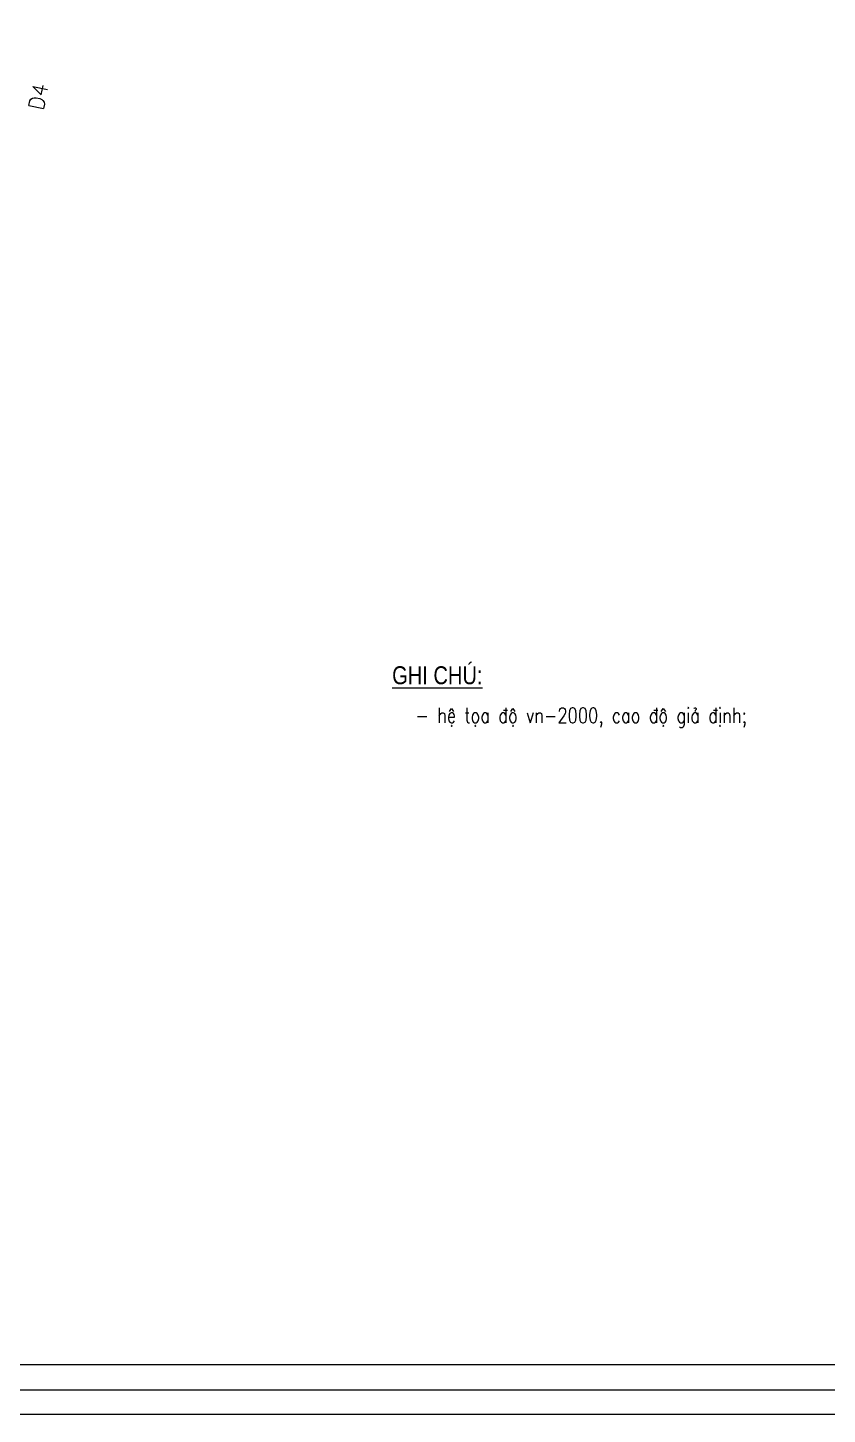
# Model space of a CAD drawing. Header units: metres. Extents: x 596585 to 599449, y 2303977 to 2307363.
# Drawn here: x 598272.9 to 598379.7, y 2304619.1 to 2304804.3 of the extents above; entities that cross this region are included whole.
import ezdxf

# ---------------------------------------------------------------- set-up
doc = ezdxf.new("R2010")
doc.units = ezdxf.units.M
doc.header["$MEASUREMENT"] = 0
for name, color, linetype in [('KHUNGTEN', 5, 'Continuous'), ('pntelev', 2, 'Continuous'), ('thep', 2, 'Continuous'), ('TUYEN', 7, 'Continuous')]:
    doc.layers.add(name, color=color, linetype=linetype)
doc.layers.add('LC Text1', color=3, linetype='Continuous', lineweight=20)
doc.layers.add('LC Text2', color=7, linetype='Continuous', lineweight=25)
doc.styles.add('LC 3', font='vnsimli.shx', dxfattribs={"width": 0.75})
doc.styles.add('T2', font='', dxfattribs={"width": 0.8})
doc.styles.add('TENCOC', font='Vnromanc.shx')
doc.styles.get('T2').set_extended_font_data('.VnArialH')

# ---------------------------------------------------------------- blocks, each defined once
blk = doc.blocks.new('a2')
at = {"layer": 'Defpoints', "flags": 128}
blk.add_lwpolyline([(297, 102.51), (0, 102.51), (0, -102.51), (297, -102.51)], close=True, dxfattribs=at)
at = {"layer": 'KHUNGTEN'}
blk.add_lwpolyline([(295.89, -100.5), (10, -100.5), (10, 101.39), (295.89, 101.39)], close=True, dxfattribs=at)
at = {"layer": 'thep'}
blk.add_lwpolyline([(293.77, -98.38), (12.11, -98.38), (12.11, 99.28), (293.77, 99.28)], close=True, dxfattribs=at)
blk = doc.blocks.new('COCTRENTUYEN')
at = {"layer": 'TUYEN', "color": 2, "lineweight": 0, "style": 'TENCOC'}
blk.add_text('D4', height=2, rotation=78.0033, dxfattribs=at).set_placement((71.08, 149.51))

msp = doc.modelspace()

# ---------------------------------------------------------------- block references
at = {"layer": 'LC Text2', "linetype": 'Continuous', "lineweight": 0}
msp.add_blockref('COCTRENTUYEN', (598203.833, 2304643.669), dxfattribs=at)
at = {"layer": 'pntelev', "linetype": 'Continuous', "lineweight": 0, "xscale": 1.6, "yscale": 1.6, "zscale": 1.6}
msp.add_blockref('a2', (598022.944, 2304783.116), dxfattribs=at)

# ---------------------------------------------------------------- texts
at = {"layer": 'LC Text1', "color": 3, "style": 'LC 3', "width": 0.8}
msp.add_text('- hÖ täa ®é vn-2000, cao ®é gi¶ ®Þnh;', height=2.00001, rotation=360, dxfattribs=at).set_placement((598324.69, 2304711.445, 0))
at = {"layer": 'LC Text2', "style": 'T2', "width": 0.8}
msp.add_text('%%Ughi chó:', height=2.40001, rotation=360, dxfattribs=at).set_placement((598321.559, 2304716.614, 0))

doc.saveas('drawing.dxf')
